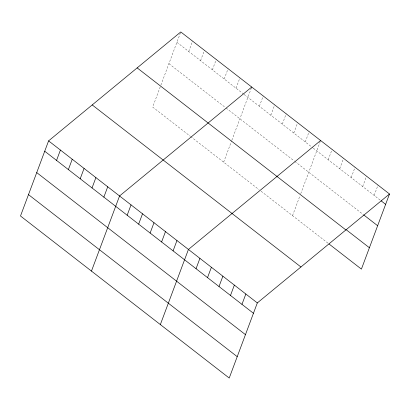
<?xml version="1.0" encoding="UTF-8"?>
<svg xmlns="http://www.w3.org/2000/svg" width="410" height="410" viewBox="0 0 410 410"><rect width="100%" height="100%" fill="white"/><g stroke="black" fill="none" stroke-linecap="round" stroke-linejoin="round"><path stroke-width="0.31" stroke-dasharray="2.05 1.54" d="M160.233 86.884L152.684 107.071L190.143 136.151M160.889 85.131L180.559 32.523M188.733 51.47L192.603 41.128M200.562 60.654L204.431 50.312M212.39 69.838L216.26 59.496M224.219 79.022L228.083 68.68M236.047 88.206L239.911 77.864M223.655 162.17L231.645 140.794M231.855 140.23L251.525 87.622M259.356 106.303L263.22 95.96M270.836 115.215L274.7 104.873M282.316 124.127L286.18 113.785M293.796 133.04L297.66 122.698M305.276 141.952L309.14 131.61M292.53 215.65L299.859 196.052M300.735 193.704L320.405 141.096M328.236 159.777L332.1 149.435M339.716 168.689L343.58 158.347M351.196 177.602L355.06 167.26M362.676 186.519L366.54 176.177M374.156 195.432L378.02 185.089M176.905 42.291L243.437 93.946M243.929 94.326L312.758 147.764M313.26 148.153L380.644 200.469M168.915 63.668L225.587 107.671M226.084 108.05L294.288 161.007M294.785 161.391L363.168 214.481M190.635 136.535L259.089 189.686M261.088 191.234L328.471 243.55"/><path stroke-width="0.61" d="M48.59 140.876L20.5 215.998L229.226 378.051L257.316 302.928L389.5 194.002L180.774 31.949L48.59 140.876L257.316 302.928M56.549 160.397L60.419 150.055M68.378 169.581L72.242 159.239M80.206 178.765L84.07 168.423M92.035 187.949L95.899 177.607M103.858 197.133L107.727 186.791M91.466 271.097L119.556 195.97L251.74 87.043M127.167 215.229L131.036 204.887M138.647 224.142L142.516 213.8M150.127 233.054L153.996 222.712M161.607 241.967L165.476 231.624M173.087 250.879L176.956 240.537M160.346 324.577L188.436 249.449L320.62 140.522M196.047 268.704L199.916 258.361M207.527 277.616L211.396 267.274M219.007 286.529L222.876 276.186M230.487 295.446L234.356 285.104M241.967 304.358L245.836 294.016M389.5 194.002L361.41 269.124L328.969 243.94M381.141 200.854L385.631 204.344M363.665 214.871L377.641 225.72M346.445 229.923L369.405 247.748M137.155 67.891L345.881 229.948M92.209 104.929L300.935 266.982M44.721 151.218L253.447 313.271M36.731 172.595L245.457 334.647M28.495 194.622L237.221 356.674"/></g></svg>
